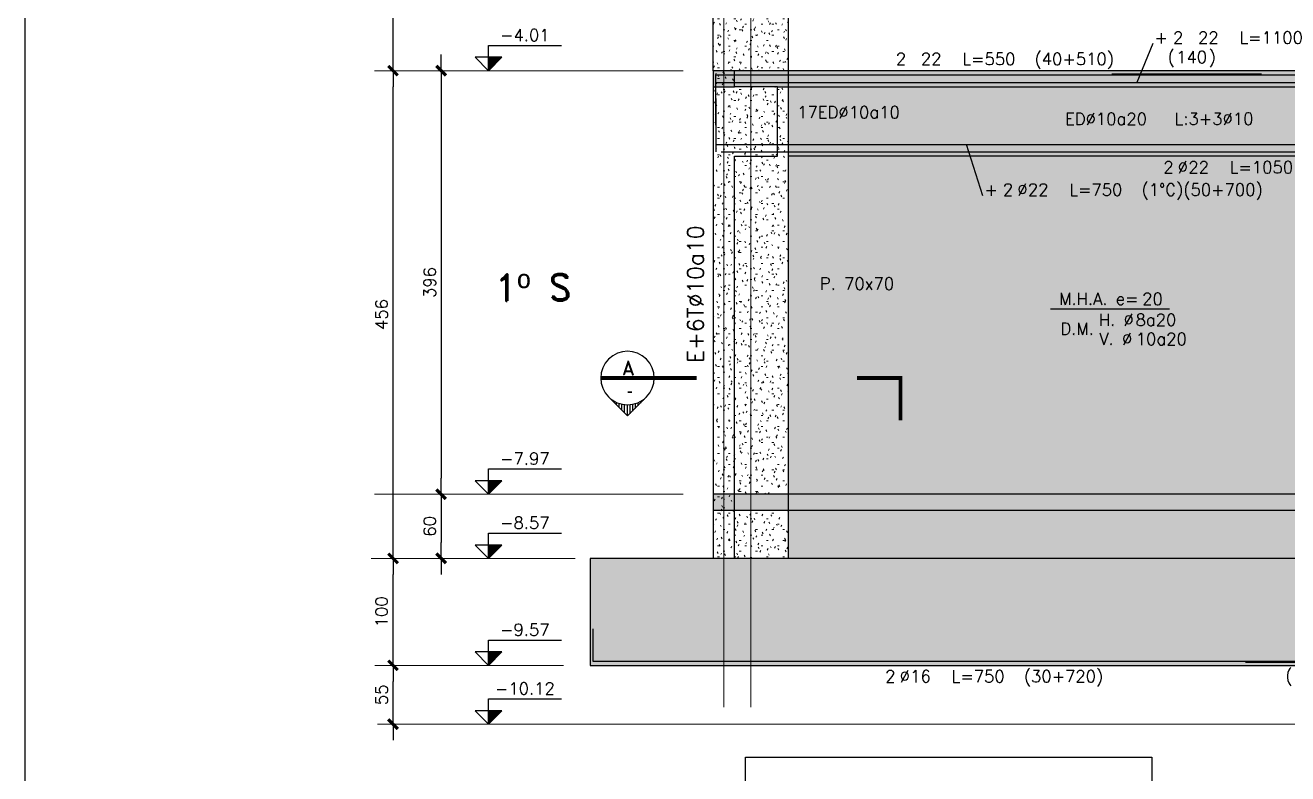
# Model space of a CAD drawing. Extents: x -9696 to 17719, y -11558 to 16829.
# Drawn here: x -58 to 1122, y 1445 to 2145 of the extents above; entities that cross this region are included whole.
import ezdxf
from ezdxf.enums import TextEntityAlignment as Align

# ---------------------------------------------------------------- set-up
doc = ezdxf.new("R2010")
doc.units = 0
doc.header["$LTSCALE"] = 30
doc.header["$MEASUREMENT"] = 0
doc.linetypes.add("EJEE-E'$0$RLE-PROYECCION", pattern=[0.71438, 0.47625, -0.23813])
doc.layers.get('0').update_dxf_attribs({"linetype": 'CONTINUOUS'})
doc.layers.add("EJEE-E'$0$RLA-ACHURADO", color=30, linetype="EJEE-E'$0$RLE-PROYECCION", lineweight=15, transparency=0.7)
for name, color, linetype, lineweight in [("EJEE-E'$0$RLA-CONTORNO", 30, 'CONTINUOUS', 25), ("EJEE-E'$0$RLA-EJES", 1, 'CONTINUOUS', 9), ("EJEE-E'$0$RLA-NIVEL-1", 1, 'CONTINUOUS', 9), ("EJEE-E'$0$RLA-SELLO", 3, 'CONTINUOUS', 9), ("EJEE-E'$0$RLA-TEXTOS-1", 9, 'CONTINUOUS', 9)]:
    doc.layers.add(name, color=color, linetype=linetype, lineweight=lineweight)
for name, color, linetype in [("EJEE-E'$0$RLA-CORTES", 5, 'CONTINUOUS'), ("EJEE-E'$0$RLA-COTAS1", 2, 'CONTINUOUS'), ("EJEE-E'$0$RLA-FE", 7, 'CONTINUOUS'), ("EJEE-E'$0$RLA-TEXTOS-FE", 9, 'CONTINUOUS'), ("EJEE-E'$0$RLA-TEXTOS2", 6, 'CONTINUOUS'), ("EJEE-E'$0$TEXTOS-FE", 9, 'CONTINUOUS'), ("EJEE-E'$0$TEXTOS1", 9, 'CONTINUOUS'), ('RLA-FORMATO', 7, 'CONTINUOUS')]:
    doc.layers.add(name, color=color, linetype=linetype)
doc.styles.add("EJEE-E'$0$RomanD", font='romand.shx', dxfattribs={"height": 31.5})
doc.styles.add("EJEE-E'$0$RomanS", font='romans.shx', dxfattribs={"height": 11.25})
doc.styles.add("EJEE-E'$0$Standard", font='txt')
doc.dimstyles.new("EJEE-E'$0$ING-50", dxfattribs={"dimscale": 50, "dimtxt": 0.27, "dimasz": 0.3, "dimexe": 0, "dimexo": 0, "dimgap": 0.1, "dimtad": 1, "dimdec": 1, "dimzin": 12, "dimdsep": 46, "dimtxsty": "EJEE-E'$0$RomanS", "dimblk": "EJEE-E'$0$TICK1", "dimblk1": "EJEE-E'$0$TICK1", "dimblk2": "EJEE-E'$0$TICK1", "dimcen": 0.09, "dimclrd": 2, "dimclre": 1, "dimclrt": 3, "dimadec": 0, "dimazin": 0, "dimtfac": 1, "dimtdec": 0, "dimtix": 1, "dimtmove": 2, "dimatfit": 3, "dimldrblk": "EJEE-E'$0$TICK1", "dimfxl": 0, "dimfxlon": 1, "dimtolj": 1, "dimtzin": 0, "dimarcsym": 0})
pattern_1 = [(0, (-370.998, -1130.43), (20.32, 5.08), [1.676, -13.564, 1.676, -13.564, -81.28]), (0, (-370.998, -1130.43), (20.32, 5.08), [-30.48, 1.676, -28.804, 1.676, -13.564, -35.56]), (0, (-370.998, -1130.43), (20.32, 5.08), [-76.2, 1.676, -8.484, 1.676, -23.724]), (120, (-363.378, -1127.89), (-14.559409, 15.057636), [1.676, -13.564, 1.676, -13.564, -81.28]), (120, (-363.378, -1127.89), (-14.559409, 15.057636), [-30.48, 1.676, -28.804, 1.676, -13.564, -35.56]), (120, (-363.378, -1127.89), (-14.559409, 15.057636), [-76.2, 1.676, -8.484, 1.676, -23.724]), (240, (-360.838, -1117.73), (-5.760591, -20.137636), [1.676, -13.564, 1.676, -13.564, -81.28]), (240, (-360.838, -1117.73), (-5.760591, -20.137636), [-30.48, 1.676, -28.804, 1.676, -13.564, -35.56]), (240, (-360.838, -1117.73), (-5.760591, -20.137636), [-76.2, 1.676, -8.484, 1.676, -23.724])]

# ---------------------------------------------------------------- blocks, each defined once
blk = doc.blocks.new("EJEE-E'$0$TICK1")
at = {"color": 2}
for points in [[(0, 0), (-1, 0)], [(0, 0), (1, 0)]]:
    blk.add_lwpolyline(points, dxfattribs=at)
at = {"color": 2, "const_width": 0.2}
blk.add_lwpolyline([(-0.3, -0.3), (0.3, 0.3)], dxfattribs=at)
blk = doc.blocks.new("EJEE-E'$0$DIMBLOCK10-EJE E-E_")
at = {"layer": "EJEE-E'$0$RLA-COTAS1", "color": 2, "lineweight": -2, "transparency": 16777216}
blk.add_line((-1539.2, -997), (-1539.2, -972), dxfattribs=at)
at = {"layer": "EJEE-E'$0$RLA-COTAS1", "color": 2, "lineweight": -2, "transparency": 16777216, "xscale": 15, "yscale": 15, "zscale": 15}
for p, rotation in [((-1539.2, -957), 90), ((-1539.2, -1012), 270)]:
    blk.add_blockref("EJEE-E'$0$TICK1", p, dxfattribs=dict(at, rotation=rotation))
at = {"layer": "EJEE-E'$0$RLA-COTAS1", "color": 3, "transparency": 16777216, "insert": (-1549.9, -984.5), "char_height": 11.25, "attachment_point": 5, "rotation": 90, "style": "EJEE-E'$0$RomanS"}
blk.add_mtext('\\A1;55', dxfattribs=at)
blk = doc.blocks.new("EJEE-E'$0$DIMBLOCK12-EJE E-E_")
at = {"layer": "EJEE-E'$0$RLA-COTAS1", "color": 2, "lineweight": -2, "transparency": 16777216}
blk.add_line((-1539.2, -942), (-1539.2, -872), dxfattribs=at)
at = {"layer": "EJEE-E'$0$RLA-COTAS1", "color": 2, "lineweight": -2, "transparency": 16777216, "xscale": 15, "yscale": 15, "zscale": 15}
for p, rotation in [((-1539.2, -857), 90), ((-1539.2, -957), 270)]:
    blk.add_blockref("EJEE-E'$0$TICK1", p, dxfattribs=dict(at, rotation=rotation))
at = {"layer": "EJEE-E'$0$RLA-COTAS1", "color": 3, "transparency": 16777216, "insert": (-1549.9, -907), "char_height": 11.25, "attachment_point": 5, "rotation": 90, "style": "EJEE-E'$0$RomanS"}
blk.add_mtext('\\A1;100', dxfattribs=at)
blk = doc.blocks.new("EJEE-E'$0$DIMBLOCK13-EJE E-E_")
at = {"layer": "EJEE-E'$0$RLA-COTAS1", "color": 2, "lineweight": -2, "transparency": 16777216}
blk.add_line((-1539.2, -842), (-1539.2, -416), dxfattribs=at)
at = {"layer": "EJEE-E'$0$RLA-COTAS1", "color": 2, "lineweight": -2, "transparency": 16777216, "xscale": 15, "yscale": 15, "zscale": 15}
for p, rotation in [((-1539.2, -401), 90), ((-1539.2, -857), 270)]:
    blk.add_blockref("EJEE-E'$0$TICK1", p, dxfattribs=dict(at, rotation=rotation))
at = {"layer": "EJEE-E'$0$RLA-COTAS1", "color": 3, "transparency": 16777216, "insert": (-1549.9, -629), "char_height": 11.25, "attachment_point": 5, "rotation": 90, "style": "EJEE-E'$0$RomanS"}
blk.add_mtext('\\A1;456', dxfattribs=at)
blk = doc.blocks.new("EJEE-E'$0$DIMBLOCK14-EJE E-E_")
at = {"layer": "EJEE-E'$0$RLA-COTAS1", "color": 2, "lineweight": -2, "transparency": 16777216}
blk.add_line((-1539.2, -386), (-1539.2, -20), dxfattribs=at)
at = {"layer": "EJEE-E'$0$RLA-COTAS1", "color": 2, "lineweight": -2, "transparency": 16777216, "xscale": 15, "yscale": 15, "zscale": 15}
for p, rotation in [((-1539.2, -5), 90), ((-1539.2, -401), 270)]:
    blk.add_blockref("EJEE-E'$0$TICK1", p, dxfattribs=dict(at, rotation=rotation))
at = {"layer": "EJEE-E'$0$RLA-COTAS1", "color": 3, "transparency": 16777216, "insert": (-1549.9, -203), "char_height": 11.25, "attachment_point": 5, "rotation": 90, "style": "EJEE-E'$0$RomanS"}
blk.add_mtext('\\A1;396', dxfattribs=at)
blk = doc.blocks.new("EJEE-E'$0$DIMBLOCK19-EJE E-E_")
at = {"layer": "EJEE-E'$0$RLA-COTAS1", "color": 2, "lineweight": -2, "transparency": 16777216}
blk.add_line((-1494.2, -416), (-1494.2, -782), dxfattribs=at)
at = {"layer": "EJEE-E'$0$RLA-COTAS1", "color": 2, "lineweight": -2, "transparency": 16777216, "xscale": 15, "yscale": 15, "zscale": 15}
for p, rotation in [((-1494.2, -401), 90), ((-1494.2, -797), 270)]:
    blk.add_blockref("EJEE-E'$0$TICK1", p, dxfattribs=dict(at, rotation=rotation))
at = {"layer": "EJEE-E'$0$RLA-COTAS1", "color": 3, "transparency": 16777216, "insert": (-1504.9, -599), "char_height": 11.25, "attachment_point": 5, "rotation": 90, "style": "EJEE-E'$0$RomanS"}
blk.add_mtext('\\A1;396', dxfattribs=at)
blk = doc.blocks.new("EJEE-E'$0$DIMBLOCK20-EJE E-E_")
at = {"layer": "EJEE-E'$0$RLA-COTAS1", "color": 2, "lineweight": -2, "transparency": 16777216}
blk.add_line((-1494.2, -812), (-1494.2, -842), dxfattribs=at)
at = {"layer": "EJEE-E'$0$RLA-COTAS1", "color": 2, "lineweight": -2, "transparency": 16777216, "xscale": 15, "yscale": 15, "zscale": 15}
for p, rotation in [((-1494.2, -797), 90), ((-1494.2, -857), 270)]:
    blk.add_blockref("EJEE-E'$0$TICK1", p, dxfattribs=dict(at, rotation=rotation))
at = {"layer": "EJEE-E'$0$RLA-COTAS1", "color": 3, "transparency": 16777216, "insert": (-1504.9, -827), "char_height": 11.25, "attachment_point": 5, "rotation": 90, "style": "EJEE-E'$0$RomanS"}
blk.add_mtext('\\A1;60', dxfattribs=at)
blk = doc.blocks.new("EJEE-E'$0$nivel-el")
blk.add_hatch(color=1).paths.add_polyline_path([(0, 0), (12.5, 12.5), (0, 12.5)])
at = {"color": 3}
blk.add_lwpolyline([(0, 0), (12.5, 12.5), (-12.5, 12.5), (0, 0), (0, 23.61), (68.35, 23.61)], dxfattribs=at)
blk.add_lwpolyline([(0, 0), (12.5, 12.5), (0, 12.5), (0, 0)])
at = {"color": 3, "style": "EJEE-E'$0$RomanS", "flags": 4}
blk.add_attdef('%%P0.00', text='', height=11.25, dxfattribs=at).set_placement((33.96, 27.67), align=Align.CENTER)
blk = doc.blocks.new('*X49')
at = {"color": 0}
for p, q in [((2585, 1329.9), (2585, 1335.4)), ((2587.5, 1330.3), (2587.5, 1337.9)), ((2590, 1330.5), (2590, 1340.4)), ((2592.5, 1330.4), (2592.5, 1338.9)), ((2595, 1330.1), (2595, 1336.4)), ((2597.5, 1329.5), (2597.5, 1333.9)), ((2575, 1325.1), (2575, 1325.4)), ((2577.5, 1326.9), (2577.5, 1327.9)), ((2580, 1328.2), (2580, 1330.4)), ((2582.5, 1329.2), (2582.5, 1332.9)), ((2600, 1328.6), (2600, 1331.4)), ((2602.5, 1327.4), (2602.5, 1328.9)), ((2605, 1325.9), (2605, 1326.4)), ((2607.5, 1323.8), (2607.5, 1323.9))]:
    blk.add_line(p, q, dxfattribs=at)
blk = doc.blocks.new('*U51')
at = {"layer": "EJEE-E'$0$RLA-CORTES", "color": 2, "linetype": 'Continuous'}
for p, q in [((-112.3, -17.7), (-94.6, -35.4)), ((-94.6, -35.4), (-77, -17.7))]:
    blk.add_line(p, q, dxfattribs=at)
at = {"layer": "EJEE-E'$0$RLA-CORTES", "color": 2, "linetype": 'Continuous', "const_width": 3.5}
blk.add_lwpolyline([(-119.6, 0), (-30, 0)], dxfattribs=at)
at = {"layer": "EJEE-E'$0$RLA-CORTES", "color": 2, "const_width": 3.51}
blk.add_lwpolyline([(160.5, -39.5), (160.5, 0), (120, 0)], dxfattribs=at)
at = {"layer": "EJEE-E'$0$RLA-CORTES", "color": 1, "linetype": 'Continuous'}
blk.add_arc((-94.6, 0), 25, 315, 225, dxfattribs=at)
at = {"layer": "EJEE-E'$0$RLA-CORTES", "color": 2, "linetype": 'Continuous'}
blk.add_arc((-94.6, 0), 25, 225, 315, dxfattribs=at)
at = {"layer": "EJEE-E'$0$RLA-CORTES", "color": 2, "linetype": 'Continuous', "xscale": -1, "rotation": 180}
blk.add_blockref('*X49', (-2685.1, 1305.5), dxfattribs=at)
at = {"layer": "EJEE-E'$0$RLA-CORTES", "color": 3, "linetype": 'Continuous', "style": "EJEE-E'$0$RomanD", "flags": 12}
blk.add_attdef('CORTE', text='', height=13, dxfattribs=at).set_placement((-93.9, 9.4), align=Align.MIDDLE_CENTER)
at = {"layer": "EJEE-E'$0$RLA-CORTES", "color": 3, "linetype": 'Continuous', "style": "EJEE-E'$0$Standard", "flags": 12}
blk.add_attdef('PLANO', text='', height=13, dxfattribs=at).set_placement((-92.5, -18.4), align=Align.CENTER)
at = {"layer": "EJEE-E'$0$RLA-CORTES", "color": 3, "linetype": 'Continuous', "style": "EJEE-E'$0$RomanD", "flags": 13}
blk.add_attdef('NUM', text='', height=13, dxfattribs=at).set_placement((-18.7, -47.9), align=Align.MIDDLE)
blk = doc.blocks.new('*U128')
at = {"layer": "EJEE-E'$0$RLA-FE"}
for p, q in [((0, -40), (0, 0)), ((0, 0), (978.2, 0)), ((978.2, 0), (1028.2, 0)), ((1028.2, 0), (1060, 0)), ((1060, 0), (1060, 0))]:
    blk.add_line(p, q, dxfattribs=at)
at = {"layer": "EJEE-E'$0$RLA-FE", "color": 3, "style": "EJEE-E'$0$RomanS", "flags": 8}
for tag, p in [('F=', (422.5, 36.3)), ('NUM', (437, 36.3))]:
    blk.add_attdef(tag, text='', height=11.2, dxfattribs=at).set_placement(p, align=Align.RIGHT)
at = {"layer": "EJEE-E'$0$RLA-FE", "color": 3, "style": "EJEE-E'$0$RomanS"}
for tag, p, flags in [('PHI', (440.9, 36.5), 14), ('DIAM', (450.7, 36.3), 12), ('MINUS', (472.7, 36.3), 13), ('MARK', (486.1, 36.3), 13), ('TEXTO_FE1', (489.4, 36.3), 8), ('TEXTO_FE2', (556.9, 36.3), 8), ('TIPO', (528.8, -75.8), 13), ('NVECES', (514.9, -94.7), 13), ('NUMFE', (518.9, -114.5), 13), ('CAPA', (527.1, -133.6), 13), ('DESPLAZA', (278.3, -151.6), 13), ('ESPACIO', (284.4, -170), 13), ('CANT', (298.2, -188.8), 13)]:
    blk.add_attdef(tag, p, '', height=11.2, dxfattribs=dict(at, flags=flags))
blk = doc.blocks.new('*U87')
at = {"layer": "EJEE-E'$0$RLA-FE"}
for p, q in [((0, -40), (0, 0)), ((0, 0), (428.2, 0)), ((428.2, 0), (478.2, 0)), ((478.2, 0), (510, 0)), ((510, 0), (510, 0))]:
    blk.add_line(p, q, dxfattribs=at)
at = {"layer": "EJEE-E'$0$RLA-FE", "color": 3, "style": "EJEE-E'$0$RomanS", "flags": 8}
for tag, p in [('F=', (163.4, 9.3)), ('NUM', (177.8, 9.3))]:
    blk.add_attdef(tag, text='', height=11.2, dxfattribs=at).set_placement(p, align=Align.RIGHT)
at = {"layer": "EJEE-E'$0$RLA-FE", "color": 3, "style": "EJEE-E'$0$RomanS"}
for tag, p, flags in [('PHI', (181.7, 9.5), 14), ('DIAM', (191.6, 9.3), 12), ('MINUS', (213.6, 9.3), 13), ('MARK', (227, 9.3), 13), ('TEXTO_FE1', (230.3, 9.3), 8), ('TEXTO_FE2', (297.8, 9.3), 8), ('TIPO', (253.8, -75.8), 13), ('NVECES', (239.9, -94.7), 13), ('NUMFE', (243.9, -114.5), 13), ('CAPA', (252.1, -133.6), 13), ('DESPLAZA', (278.3, -151.6), 13), ('ESPACIO', (284.4, -170), 13), ('CANT', (298.2, -188.8), 13)]:
    blk.add_attdef(tag, p, '', height=11.2, dxfattribs=dict(at, flags=flags))
blk = doc.blocks.new('*U103')
at = {"layer": "EJEE-E'$0$RLA-FE"}
for p, q in [((0, 0), (0, 0)), ((0, 0), (1068.2, 0)), ((1068.2, 0), (1118.2, 0)), ((1118.2, 0), (1150, 0)), ((1150, 0), (1150, 0))]:
    blk.add_line(p, q, dxfattribs=at)
at = {"layer": "EJEE-E'$0$RLA-FE", "color": 3, "style": "EJEE-E'$0$RomanS", "flags": 8}
for tag, p in [('F=', (483.4, 9.3)), ('NUM', (497.8, 9.3))]:
    blk.add_attdef(tag, text='', height=11.2, dxfattribs=at).set_placement(p, align=Align.RIGHT)
at = {"layer": "EJEE-E'$0$RLA-FE", "color": 3, "style": "EJEE-E'$0$RomanS"}
for tag, p, flags in [('PHI', (501.7, 9.5), 14), ('DIAM', (511.6, 9.3), 12), ('MINUS', (533.6, 9.3), 13), ('MARK', (547, 9.3), 13), ('TEXTO_FE1', (550.3, 9.3), 8), ('TEXTO_FE2', (617.8, 9.3), 8), ('TIPO', (573.8, -75.8), 13), ('NVECES', (559.9, -94.7), 13), ('NUMFE', (563.9, -114.5), 13), ('CAPA', (572.1, -133.6), 13), ('DESPLAZA', (278.3, -151.6), 13), ('ESPACIO', (284.4, -170), 13), ('CANT', (298.2, -188.8), 13)]:
    blk.add_attdef(tag, p, '', height=11.2, dxfattribs=dict(at, flags=flags))
blk = doc.blocks.new('*U89')
at = {"layer": "EJEE-E'$0$RLA-FE", "color": 6}
blk.add_line((0, 1), (140, 1), dxfattribs=at)
at = {"layer": "EJEE-E'$0$RLA-FE", "color": 3, "style": "EJEE-E'$0$RomanS", "flags": 8}
for tag, p in [('(', (55.7, 11.1)), (')', (94, 11.1)), ('EMP', (74.7, 11.1))]:
    blk.add_attdef(tag, text='', height=11.2, dxfattribs=at).set_placement(p, align=Align.CENTER)
blk = doc.blocks.new('*U64')
at = {"layer": "EJEE-E'$0$RLA-FE"}
for p, q in [((0, 50), (0, 0)), ((5, 0), (923.2, 0)), ((923.2, 0), (973.2, 0)), ((973.2, 0), (1005, 0)), ((1000, 0), (1000, 0))]:
    blk.add_line(p, q, dxfattribs=at)
at = {"layer": "EJEE-E'$0$RLA-FE", "color": 3, "style": "EJEE-E'$0$RomanS", "flags": 8}
for tag, p in [('F=', (408.4, -19.9)), ('NUM', (422.8, -19.9))]:
    blk.add_attdef(tag, text='', height=11.2, dxfattribs=at).set_placement(p, align=Align.RIGHT)
at = {"layer": "EJEE-E'$0$RLA-FE", "color": 3, "style": "EJEE-E'$0$RomanS"}
for tag, p, flags in [('PHI', (431.7, -19.7), 12), ('DIAM', (436.6, -19.9), 12), ('MINUS', (458.6, -19.9), 13), ('MARK', (472, -19.9), 13), ('TEXTO_FE1', (475.3, -19.9), 8), ('TEXTO_FE2', (542.8, -19.9), 8), ('TIPO', (498.8, -57.9), 13), ('NVECES', (484.9, -76.9), 13), ('NUMFE', (488.9, -96.6), 13), ('CAPA', (497.1, -115.7), 13), ('DESPLAZA', (277.2, -134.2), 13), ('ESPACIO', (288.2, -152.5), 13), ('CANT', (302.1, -171.3), 13)]:
    blk.add_attdef(tag, p, '', height=11.2, dxfattribs=dict(at, flags=flags))
blk = doc.blocks.new('*U65')
at = {"layer": "EJEE-E'$0$RLA-FE"}
for p, q in [((0, 40), (0, 0)), ((0, 0), (628.2, 0)), ((628.2, 0), (678.2, 0)), ((678.2, 0), (710, 0)), ((710, 0), (710, 0))]:
    blk.add_line(p, q, dxfattribs=at)
at = {"layer": "EJEE-E'$0$RLA-FE", "color": 3, "style": "EJEE-E'$0$RomanS", "flags": 8}
for tag, p in [('F=', (263.4, -47.9)), ('NUM', (277.8, -47.9))]:
    blk.add_attdef(tag, text='', height=11.2, dxfattribs=at).set_placement(p, align=Align.RIGHT)
at = {"layer": "EJEE-E'$0$RLA-FE", "color": 3, "style": "EJEE-E'$0$RomanS"}
for tag, p, flags in [('PHI', (281.7, -47.7), 12), ('DIAM', (291.6, -47.9), 12), ('MINUS', (313.6, -47.9), 13), ('MARK', (327, -47.9), 13), ('TEXTO_FE1', (330.3, -47.9), 8), ('TIPO', (353.8, -57.9), 13), ('TEXTO_FE2', (397.8, -47.9), 8), ('NVECES', (339.9, -76.9), 13), ('NUMFE', (343.9, -96.6), 13), ('CAPA', (352.1, -115.7), 13), ('DESPLAZA', (277.2, -134.2), 13), ('ESPACIO', (283.2, -152.5), 13), ('CANT', (297.1, -171.3), 13)]:
    blk.add_attdef(tag, p, '', height=11.2, dxfattribs=dict(at, flags=flags))
blk = doc.blocks.new('*U108')
at = {"layer": "EJEE-E'$0$TEXTOS1", "color": 5}
blk.add_line((-55.6, 0), (55.6, 0), dxfattribs=at)
at = {"layer": "EJEE-E'$0$TEXTOS-FE", "color": 9, "style": "EJEE-E'$0$RomanS"}
for s, p in [('H. %%C', (5.9, -16)), ('D.M.', (-30.8, -24.4)), ('V. %%C', (5.4, -33.8))]:
    blk.add_text(s, height=11.25, dxfattribs=at).set_placement(p, align=Align.CENTER)
at = {"layer": "EJEE-E'$0$TEXTOS-FE", "color": 9, "style": "EJEE-E'$0$RomanS", "flags": 12}
for tag, p in [('MALLA_2', (23.9, -16.1)), ('MALLA_3', (24, -34))]:
    blk.add_attdef(tag, p, '', height=11.2, dxfattribs=at)
at = {"layer": "EJEE-E'$0$TEXTOS1", "color": 9, "style": "EJEE-E'$0$RomanS"}
blk.add_text('M.H.A. e=', height=11.25, dxfattribs=at).set_placement((-10.5, 3.6), align=Align.CENTER)
at = {"layer": "EJEE-E'$0$TEXTOS1", "color": 9, "style": "EJEE-E'$0$RomanS", "flags": 12}
blk.add_attdef('ESPESOR', (30.1, 3.4), '', height=11.2, dxfattribs=at)
blk = doc.blocks.new('*U201')
at = {"layer": "EJEE-E'$0$RLA-FE"}
for p, q in [((0, 30), (0, 0)), ((0, 0), (638.2, 0)), ((638.2, 0), (688.2, 0)), ((688.2, 0), (720, 0)), ((720, 0), (720, 0))]:
    blk.add_line(p, q, dxfattribs=at)
at = {"layer": "EJEE-E'$0$RLA-FE", "color": 3, "style": "EJEE-E'$0$RomanS", "flags": 8}
for tag, p in [('F=', (268.4, -19.9)), ('NUM', (282.8, -19.9))]:
    blk.add_attdef(tag, text='', height=11.2, dxfattribs=at).set_placement(p, align=Align.RIGHT)
at = {"layer": "EJEE-E'$0$RLA-FE", "color": 3, "style": "EJEE-E'$0$RomanS"}
for tag, p, flags in [('PHI', (286.7, -19.7), 12), ('DIAM', (296.6, -19.9), 12), ('MINUS', (318.6, -19.9), 13), ('MARK', (332, -19.9), 13), ('TEXTO_FE1', (335.3, -19.9), 8), ('TEXTO_FE2', (402.8, -19.9), 8), ('TIPO', (358.8, -57.9), 13), ('NVECES', (344.9, -76.9), 13), ('NUMFE', (348.9, -96.6), 13), ('CAPA', (357.1, -115.7), 13), ('DESPLAZA', (277.2, -134.2), 13), ('ESPACIO', (283.2, -152.5), 13), ('CANT', (297.1, -171.3), 13)]:
    blk.add_attdef(tag, p, '', height=11.2, dxfattribs=dict(at, flags=flags))
blk = doc.blocks.new('*U202')
at = {"layer": "EJEE-E'$0$RLA-FE"}
for p, q in [((0, 0), (0, 0)), ((0, 0), (718.2, 0)), ((718.2, 0), (768.2, 0)), ((768.2, 0), (800, 0)), ((800, 0), (800, 0))]:
    blk.add_line(p, q, dxfattribs=at)
at = {"layer": "EJEE-E'$0$RLA-FE", "color": 3, "style": "EJEE-E'$0$RomanS", "flags": 8}
for tag, p in [('F=', (308.4, -19.9)), ('NUM', (322.8, -19.9))]:
    blk.add_attdef(tag, text='', height=11.2, dxfattribs=at).set_placement(p, align=Align.RIGHT)
at = {"layer": "EJEE-E'$0$RLA-FE", "color": 3, "style": "EJEE-E'$0$RomanS"}
for tag, p, flags in [('PHI', (326.7, -19.7), 12), ('DIAM', (336.6, -19.9), 12), ('MINUS', (358.6, -19.9), 13), ('MARK', (372, -19.9), 13), ('TEXTO_FE1', (375.3, -19.9), 8), ('TEXTO_FE2', (442.8, -19.9), 8), ('TIPO', (398.8, -57.9), 13), ('NVECES', (384.9, -76.9), 13), ('NUMFE', (388.9, -96.6), 13), ('CAPA', (397.1, -115.7), 13), ('DESPLAZA', (277.2, -134.2), 13), ('ESPACIO', (283.2, -152.5), 13), ('CANT', (297.1, -171.3), 13)]:
    blk.add_attdef(tag, p, '', height=11.2, dxfattribs=dict(at, flags=flags))
blk = doc.blocks.new('*U203')
at = {"layer": "EJEE-E'$0$RLA-FE", "color": 6}
blk.add_line((0, -1), (110, -1), dxfattribs=at)
at = {"layer": "EJEE-E'$0$RLA-FE", "color": 3, "style": "EJEE-E'$0$RomanS", "flags": 8}
for tag, p in [('(', (40.7, -19.3)), ('EMP', (59.7, -19.3)), (')', (79, -19.3))]:
    blk.add_attdef(tag, text='', height=11.2, dxfattribs=at).set_placement(p, align=Align.CENTER)
blk = doc.blocks.new("EJEE-E'")
at = {"layer": "EJEE-E'$0$RLA-ACHURADO"}
h = blk.add_hatch(dxfattribs=at)
h.set_pattern_fill('SAND - DENSE', color=256, style=0, pattern_type=2)
h.set_pattern_definition(pattern_1)
h.paths.add_polyline_path([(-1174.8, -401), (-1169.82, -401), (-1169.82, -20), (-1174.8, -20), (-1174.8, -85), (-1234.8, -85), (-1234.8, -20), (-1239.82, -20), (-1239.82, -401), (-1219.82, -401)], flags=0)
h = blk.add_hatch(dxfattribs=at)
h.set_pattern_fill('SAND - DENSE', color=256, style=0, pattern_type=2)
h.set_pattern_definition(pattern_1)
h.paths.add_polyline_path([(-1219.82, -857), (-1219.82, -401), (-1239.82, -401), (-1239.82, -857)], flags=0)
h = blk.add_hatch(dxfattribs=at)
h.set_pattern_fill('SAND - DENSE', color=256, style=0, pattern_type=2)
h.set_pattern_definition(pattern_1)
h.paths.add_polyline_path([(61.61, -416), (445.18, -416), (445.18, -401), (-1239.82, -401), (-1239.82, -416), (-683.5, -416)], flags=0)
h = blk.add_hatch(dxfattribs=at)
h.set_pattern_fill('SAND - DENSE', color=256, style=0, pattern_type=2)
h.set_pattern_definition(pattern_1)
h.paths.add_polyline_path([(-1169.82, -797), (-1169.82, -416), (-1179.8, -416), (-1179.8, -481), (-1219.82, -481), (-1219.82, -797), (-1179.8, -797)], flags=0)
h = blk.add_hatch(dxfattribs=at)
h.set_pattern_fill('SAND - DENSE', color=256, style=0, pattern_type=2)
h.set_pattern_definition(pattern_1)
h.paths.add_polyline_path([(-1179.8, -481), (-1179.8, -416), (-1219.82, -416), (-1219.82, -481)], flags=0)
h = blk.add_hatch(dxfattribs=at)
h.set_pattern_fill('SAND - DENSE', color=256, style=0, pattern_type=2)
h.set_pattern_definition(pattern_1)
h.paths.add_polyline_path([(-514.82, -481), (-514.82, -416), (-1169.82, -416), (-1169.82, -481), (-683.5, -481)], flags=0)
h = blk.add_hatch(dxfattribs=at)
h.set_pattern_fill('SAND - DENSE', color=256, style=0, pattern_type=2)
h.set_pattern_definition(pattern_1)
h.paths.add_polyline_path([(-514.82, -857), (-514.82, -812), (-1169.82, -812), (-1169.82, -857), (-683.5, -857)], flags=0)
h.paths.add_polyline_path([(-683.5, -797), (-514.82, -796.99), (-514.82, -481), (-1169.82, -481), (-1169.82, -797)], flags=0)
h = blk.add_hatch(dxfattribs=at)
h.set_pattern_fill('SAND - DENSE', color=256, style=0, pattern_type=2)
h.set_pattern_definition(pattern_1)
h.paths.add_polyline_path([(806.71, -812), (1285.18, -812), (1285.18, -797), (455.2, -797), (455.2, -812)], flags=0)
h.paths.add_polyline_path([(-683.5, -812), (445.2, -812), (445.2, -797), (-1239.82, -797), (-1239.82, -812)], flags=0)
h = blk.add_hatch(dxfattribs=at)
h.set_pattern_fill('SAND - DENSE', color=256, style=0, pattern_type=2)
h.set_pattern_definition(pattern_1)
h.paths.add_polyline_path([(-1219.82, -857), (-1169.82, -857), (-1169.82, -812), (-1219.82, -812)], flags=0)
h = blk.add_hatch(dxfattribs=at)
h.set_pattern_fill('SAND - DENSE', color=256, style=0, pattern_type=2)
h.set_pattern_definition(pattern_1)
h.paths.add_polyline_path([(550.2, -957), (550.2, -857), (-1354.82, -857), (-1354.82, -957), (61.61, -957)], flags=0)
at = {"layer": "EJEE-E'$0$RLA-CONTORNO"}
for p, q in [((-1239.82, -401), (-1239.82, -20)), ((-1169.82, -20), (-1169.82, -401)), ((-1239.82, -401), (-1239.82, -857)), ((445.18, -401), (-1239.82, -401)), ((-1219.82, -416), (-1219.82, -401)), ((-1169.82, -401), (-1169.82, -416)), ((-1239.82, -416), (-1219.82, -416)), ((-1179.8, -416), (-1219.81, -416)), ((-1179.8, -416), (-509.82, -416)), ((-1179.8, -481), (-1179.8, -416)), ((-1169.82, -416), (-1169.82, -797)), ((-1219.82, -857), (-1219.82, -481)), ((-1219.82, -481), (-1179.8, -481)), ((-514.82, -481), (-1169.82, -481)), ((445.2, -797), (-1239.82, -797)), ((-1169.82, -797), (-1169.82, -812)), ((-1239.82, -812), (-514.8, -812)), ((-1169.82, -812), (-1169.82, -857)), ((-514.8, -857), (-1354.82, -857)), ((-1354.82, -857), (-1354.82, -957)), ((-1354.82, -957), (550.2, -957))]:
    blk.add_line(p, q, dxfattribs=at)
at = {"layer": "EJEE-E'$0$RLA-EJES"}
for p, q in [((-1229.82, -996.18), (-1229.82, 1463)), ((-1204.82, -996.18), (-1204.82, 1443.95))]:
    blk.add_line(p, q, dxfattribs=at)
at = {"layer": "EJEE-E'$0$RLA-FE", "color": 2}
for p, q in [((-828.78, -375.68), (-843.98, -412)), ((-987.89, -517.89), (-1002.98, -470))]:
    blk.add_line(p, q, dxfattribs=at)
at = {"layer": "EJEE-E'$0$RLA-NIVEL-1"}
for p, q in [((-1556.53, -401), (-1267.82, -401)), ((-1556.53, -797), (-1267.82, -797)), ((-1369.05, -857), (-1559.75, -857)), ((-1379.86, -957), (-1556.28, -957)), ((1220.11, -1012), (-1553.76, -1012))]:
    blk.add_line(p, q, dxfattribs=at)
at = {"layer": "EJEE-E'$0$RLA-SELLO"}
for p, q in [((-1559.75, -857), (-1408.5, -857)), ((-1556.28, -957), (-1412.23, -957)), ((-1553.76, -1012), (-1408.68, -1012))]:
    blk.add_line(p, q, dxfattribs=at)
at = {"layer": "EJEE-E'$0$RLA-TEXTOS-FE"}
blk.add_lwpolyline([(-1209.6, -1042.99), (-829.96, -1042.99), (-829.96, -1141.45), (-1209.6, -1141.45)], close=True, dxfattribs=at)
ref = blk.add_blockref("EJEE-E'$0$nivel-el", (-1449.89, -401))
ref.add_attrib('%%P0.00', '-4.01', dxfattribs={"color": 3, "height": 11.25, "style": "EJEE-E'$0$RomanS"}).set_placement((-1415.93, -373.33), align=Align.CENTER)
ref = blk.add_blockref('*U89', (-867.32, -405))
ref.add_attrib('EMP', '140', dxfattribs={"layer": "EJEE-E'$0$RLA-FE", "color": 3, "height": 11.25, "style": "EJEE-E'$0$RomanS"}).set_placement((-792.63, -393.86), align=Align.CENTER)
ref.add_attrib('(', '(', dxfattribs={"layer": "EJEE-E'$0$RLA-FE", "color": 3, "height": 11.25, "style": "EJEE-E'$0$RomanS"}).set_placement((-811.66, -393.86), align=Align.CENTER)
ref.add_attrib(')', ')', dxfattribs={"layer": "EJEE-E'$0$RLA-FE", "color": 3, "height": 11.25, "style": "EJEE-E'$0$RomanS"}).set_placement((-773.32, -393.86), align=Align.CENTER)
ref = blk.add_blockref('*U108', (-868.93, -623.52))
ref.add_attrib('ESPESOR', '20', (-838.87, -620.08), dxfattribs={"layer": "EJEE-E'$0$TEXTOS1", "color": 9, "height": 11.25, "style": "EJEE-E'$0$RomanS"})
ref.add_attrib('MALLA_2', '8a20', (-845.01, -639.6), dxfattribs={"layer": "EJEE-E'$0$TEXTOS-FE", "color": 9, "height": 11.25, "style": "EJEE-E'$0$RomanS"})
ref.add_attrib('MALLA_3', '10a20', (-844.89, -657.49), dxfattribs={"layer": "EJEE-E'$0$TEXTOS-FE", "color": 9, "height": 11.25, "style": "EJEE-E'$0$RomanS"})
ref = blk.add_blockref("EJEE-E'$0$nivel-el", (-1449.89, -797))
ref.add_attrib('%%P0.00', '-7.97', dxfattribs={"color": 3, "height": 11.25, "style": "EJEE-E'$0$RomanS"}).set_placement((-1415.93, -769.33), align=Align.CENTER)
ref = blk.add_blockref("EJEE-E'$0$nivel-el", (-1449.89, -857))
ref.add_attrib('%%P0.00', '-8.57', dxfattribs={"color": 3, "height": 11.25, "style": "EJEE-E'$0$RomanS"}).set_placement((-1415.93, -829.33), align=Align.CENTER)
ref = blk.add_blockref("EJEE-E'$0$nivel-el", (-1449.89, -957))
ref.add_attrib('%%P0.00', '-9.57', dxfattribs={"color": 3, "height": 11.25, "style": "EJEE-E'$0$RomanS"}).set_placement((-1415.93, -929.33), align=Align.CENTER)
ref = blk.add_blockref("EJEE-E'$0$nivel-el", (-1449.89, -1012))
ref.add_attrib('%%P0.00', '-10.12', dxfattribs={"color": 3, "height": 11.25, "style": "EJEE-E'$0$RomanS"}).set_placement((-1415.93, -984.33), align=Align.CENTER)
at = {"layer": "EJEE-E'$0$RLA-CORTES"}
ref = blk.add_blockref('*U51', (-1225.35, -688.35), dxfattribs=at)
ref.add_attrib('CORTE', 'A', dxfattribs={"color": 3, "linetype": 'Continuous', "height": 13, "style": "EJEE-E'$0$RomanD"}).set_placement((-1319.29, -678.94), align=Align.MIDDLE_CENTER)
ref.add_attrib('PLANO', '-', dxfattribs={"color": 3, "linetype": 'Continuous', "height": 13, "style": "EJEE-E'$0$Standard"}).set_placement((-1317.82, -706.71), align=Align.CENTER)
at = {"layer": "EJEE-E'$0$RLA-FE"}
ref = blk.add_blockref('*U128', (-1237.32, -412), dxfattribs=at)
ref.add_attrib('DIAM', '22', (-786.61, -375.68), dxfattribs={"color": 3, "height": 11.25, "style": "EJEE-E'$0$RomanS"})
ref.add_attrib('NUM', '2', dxfattribs={"color": 3, "height": 11.25, "style": "EJEE-E'$0$RomanS"}).set_placement((-800.36, -375.68), align=Align.RIGHT)
ref.add_attrib('TEXTO_FE1', 'L=1100', (-747.9, -375.68), dxfattribs={"color": 3, "height": 11.25, "style": "EJEE-E'$0$RomanS"})
ref.add_attrib('TEXTO_FE2', '(1°C)(40+1060)', (-680.37, -375.66), dxfattribs={"color": 3, "height": 11.25, "style": "EJEE-E'$0$RomanS"})
ref.add_attrib('F=', '+', dxfattribs={"color": 3, "height": 11.25, "style": "EJEE-E'$0$RomanS"}).set_placement((-814.77, -375.68), align=Align.RIGHT)
ref = blk.add_blockref('*U87', (-1237.32, -405), dxfattribs=at)
ref.add_attrib('DIAM', '22', (-1045.72, -395.68), dxfattribs={"color": 3, "height": 11.25, "style": "EJEE-E'$0$RomanS"})
ref.add_attrib('NUM', '2', dxfattribs={"color": 3, "height": 11.25, "style": "EJEE-E'$0$RomanS"}).set_placement((-1059.47, -395.68), align=Align.RIGHT)
ref.add_attrib('TEXTO_FE1', 'L=550', (-1007, -395.68), dxfattribs={"color": 3, "height": 11.25, "style": "EJEE-E'$0$RomanS"})
ref.add_attrib('TEXTO_FE2', '(40+510)', (-939.48, -395.66), dxfattribs={"color": 3, "height": 11.25, "style": "EJEE-E'$0$RomanS"})
ref = blk.add_blockref('*U103', (-867.32, -405), dxfattribs=at)
ref.add_attrib('DIAM', '28', (-355.72, -395.68), dxfattribs={"color": 3, "height": 11.25, "style": "EJEE-E'$0$RomanS"})
ref.add_attrib('NUM', '2', dxfattribs={"color": 3, "height": 11.25, "style": "EJEE-E'$0$RomanS"}).set_placement((-369.47, -395.68), align=Align.RIGHT)
ref.add_attrib('TEXTO_FE1', 'L=1150', (-317, -395.68), dxfattribs={"color": 3, "height": 11.25, "style": "EJEE-E'$0$RomanS"})
ref = blk.add_blockref('*U64', (-1237.32, -477), dxfattribs=at)
ref.add_attrib('DIAM', '22', (-795.72, -496.89), dxfattribs={"color": 3, "height": 11.25, "style": "EJEE-E'$0$RomanS"})
ref.add_attrib('NUM', '2', dxfattribs={"color": 3, "height": 11.25, "style": "EJEE-E'$0$RomanS"}).set_placement((-809.47, -496.89), align=Align.RIGHT)
ref.add_attrib('TEXTO_FE1', 'L=1050', (-757, -496.89), dxfattribs={"color": 3, "height": 11.25, "style": "EJEE-E'$0$RomanS"})
ref.add_attrib('TEXTO_FE2', '(50+1000)', (-689.48, -496.88), dxfattribs={"color": 3, "height": 11.25, "style": "EJEE-E'$0$RomanS"})
ref.add_attrib('PHI', '%%C', (-805.57, -496.68), dxfattribs={"color": 3, "height": 11.25, "style": "EJEE-E'$0$RomanS"})
ref = blk.add_blockref('*U65', (-1237.32, -470), dxfattribs=at)
ref.add_attrib('DIAM', '22', (-945.72, -517.89), dxfattribs={"color": 3, "height": 11.25, "style": "EJEE-E'$0$RomanS"})
ref.add_attrib('NUM', '2', dxfattribs={"color": 3, "height": 11.25, "style": "EJEE-E'$0$RomanS"}).set_placement((-959.47, -517.89), align=Align.RIGHT)
ref.add_attrib('TEXTO_FE1', 'L=750', (-907, -517.89), dxfattribs={"color": 3, "height": 11.25, "style": "EJEE-E'$0$RomanS"})
ref.add_attrib('TEXTO_FE2', '(1°C)(50+700)', (-839.48, -517.88), dxfattribs={"color": 3, "height": 11.25, "style": "EJEE-E'$0$RomanS"})
ref.add_attrib('PHI', '%%C', (-955.57, -517.68), dxfattribs={"color": 3, "height": 11.25, "style": "EJEE-E'$0$RomanS"})
ref.add_attrib('F=', '+', dxfattribs={"color": 3, "height": 11.25, "style": "EJEE-E'$0$RomanS"}).set_placement((-973.88, -517.89), align=Align.RIGHT)
ref = blk.add_blockref('*U201', (-1352.32, -953), dxfattribs=at)
ref.add_attrib('DIAM', '16', (-1055.72, -972.89), dxfattribs={"color": 3, "height": 11.25, "style": "EJEE-E'$0$RomanS"})
ref.add_attrib('NUM', '2', dxfattribs={"color": 3, "height": 11.25, "style": "EJEE-E'$0$RomanS"}).set_placement((-1069.47, -972.89), align=Align.RIGHT)
ref.add_attrib('TEXTO_FE1', 'L=750', (-1017.01, -972.89), dxfattribs={"color": 3, "height": 11.25, "style": "EJEE-E'$0$RomanS"})
ref.add_attrib('TEXTO_FE2', '(30+720)', (-949.49, -972.88), dxfattribs={"color": 3, "height": 11.25, "style": "EJEE-E'$0$RomanS"})
ref.add_attrib('PHI', '%%C', (-1065.57, -972.68), dxfattribs={"color": 3, "height": 11.25, "style": "EJEE-E'$0$RomanS"})
ref = blk.add_blockref('*U202', (-742.32, -953), dxfattribs=at)
ref.add_attrib('DIAM', '22', (-405.72, -972.89), dxfattribs={"color": 3, "height": 11.25, "style": "EJEE-E'$0$RomanS"})
ref.add_attrib('NUM', '2', dxfattribs={"color": 3, "height": 11.25, "style": "EJEE-E'$0$RomanS"}).set_placement((-419.47, -972.89), align=Align.RIGHT)
ref.add_attrib('TEXTO_FE1', 'L=800', (-367.01, -972.89), dxfattribs={"color": 3, "height": 11.25, "style": "EJEE-E'$0$RomanS"})
ref.add_attrib('PHI', '%%C', (-415.57, -972.68), dxfattribs={"color": 3, "height": 11.25, "style": "EJEE-E'$0$RomanS"})
ref = blk.add_blockref('*U203', (-742.32, -953), dxfattribs=at)
ref.add_attrib('EMP', '110', dxfattribs={"color": 3, "height": 11.25, "style": "EJEE-E'$0$RomanS"}).set_placement((-682.64, -972.26), align=Align.CENTER)
ref.add_attrib('(', '(', dxfattribs={"color": 3, "height": 11.25, "style": "EJEE-E'$0$RomanS"}).set_placement((-701.66, -972.26), align=Align.CENTER)
ref.add_attrib(')', ')', dxfattribs={"color": 3, "height": 11.25, "style": "EJEE-E'$0$RomanS"}).set_placement((-663.32, -972.26), align=Align.CENTER)
at = {"layer": "EJEE-E'$0$RLA-TEXTOS-1", "insert": (-1105.44, -600.13), "char_height": 11.25, "width": 129.8188, "attachment_point": 5, "line_spacing_factor": 0.983083, "style": "EJEE-E'$0$RomanS"}
blk.add_mtext('P. 70x70', dxfattribs=at)
at = {"layer": "EJEE-E'$0$RLA-TEXTOS-FE", "color": 9, "style": "EJEE-E'$0$RomanS"}
for s, p in [('17ED%%C10a10', (-1113.4, -445.52)), ('ED%%C10a20', (-872.72, -451.73)), ('L:3+3%%C10', (-771.67, -451.58))]:
    blk.add_text(s, height=11.25, dxfattribs=at).set_placement(p, align=Align.CENTER)
at = {"layer": "EJEE-E'$0$RLA-TEXTOS-FE", "insert": (-1263.98, -610.05), "char_height": 15, "width": 129.8188, "attachment_point": 2, "rotation": 90, "line_spacing_factor": 0.983083, "style": "EJEE-E'$0$RomanS"}
blk.add_mtext('E+6T%%C10a10', dxfattribs=at)
at = {"layer": "EJEE-E'$0$RLA-TEXTOS2", "color": 5, "insert": (-1408.27, -603.64), "char_height": 25, "width": 113.177, "attachment_point": 5, "line_spacing_factor": 0.941778, "style": "EJEE-E'$0$RomanD"}
blk.add_mtext('1º S', dxfattribs=at)
at = {"layer": "EJEE-E'$0$RLA-COTAS1"}
for base, p1, p2, picture, middle in [((-1539.24, -5), (-1544.24, -401), (-1544.24, -5), "EJEE-E'$0$DIMBLOCK14-EJE E-E_", (-1549.87, -203)), ((-1539.24, -401), (-1534.24, -857), (-1544.24, -401), "EJEE-E'$0$DIMBLOCK13-EJE E-E_", (-1549.87, -629)), ((-1494.24, -797), (-1489.24, -401), (-1489.24, -797), "EJEE-E'$0$DIMBLOCK19-EJE E-E_", (-1504.87, -599)), ((-1494.24, -857), (-1489.24, -797), (-1489.24, -857), "EJEE-E'$0$DIMBLOCK20-EJE E-E_", (-1504.87, -827)), ((-1539.24, -857), (-1534.24, -957), (-1534.24, -857), "EJEE-E'$0$DIMBLOCK12-EJE E-E_", (-1549.87, -907)), ((-1539.24, -957), (-1534.24, -1012), (-1534.24, -957), "EJEE-E'$0$DIMBLOCK10-EJE E-E_", (-1549.87, -984.5))]:
    dim = blk.add_linear_dim(base=base, p1=p1, p2=p2, angle=90, dimstyle="EJEE-E'$0$ING-50", override={"dimexe": 0, "dimexo": 0, "dimdec": 1, "dimfxl": 0, "dimfxlon": 1}, dxfattribs=at)
    dim.commit()
    dim.dimension.update_dxf_attribs({"geometry": picture, "text_midpoint": middle})

msp = doc.modelspace()

# ---------------------------------------------------------------- linework, layer by layer
at = {"layer": 'RLA-FORMATO', "color": 6, "linetype": 'Continuous'}
msp.add_line((-58.1, 68.1), (-58.1, 4123.1), dxfattribs=at)

# ---------------------------------------------------------------- block references
msp.add_blockref("EJEE-E'", (1824.9, 2503.8))

doc.saveas('drawing.dxf')
